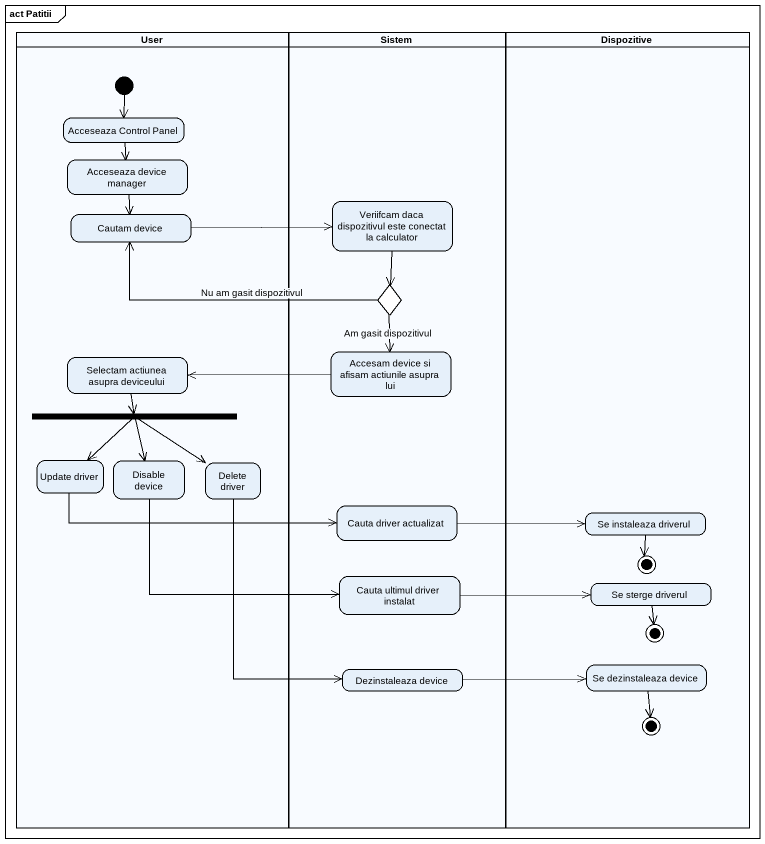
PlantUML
@startuml
mainframe act Patitii
hide empty description
state User <<partition>> {
  state "Acceseaza Control Panel" as Acceseaza_Control_Panel
  state "Acceseaza device manager" as Acceseaza_device_manager
  state "Cautam device" as Cautam_device
  state "Selectam actiunea asupra deviceului" as Selectam_actiunea_asupra
  state fork1 <<fork>>
  state "Update driver" as Update_driver
  state "Disable device" as Disable_device
  state "Delete driver" as Delete_driver
  [*] --> Acceseaza_Control_Panel
}
state Sistem <<partition>> {
  state "Veriifcam daca dispozitivul este conectat la calculator" as Veriifcam_daca_dispozitivul
  state choice1 <<choice>>
  state "Accesam device si afisam actiunile asupra lui" as Accesam_device_si_afisam
  state "Cauta driver actualizat" as Cauta_driver_actualizat
  state "Cauta ultimul driver instalat" as Cauta_ultimul_driver
  state "Dezinstaleaza device" as Dezinstaleaza_device
}
state Dispozitive <<partition>> {
  state "Se instaleaza driverul" as Se_instaleaza_driverul
  state final1 <<end>>
  state "Se sterge driverul" as Se_sterge_driverul
  state final2 <<end>>
  state "Se dezinstaleaza device" as Se_dezinstaleaza_device
  state final3 <<end>>
}
Acceseaza_Control_Panel --> Acceseaza_device_manager
Acceseaza_device_manager --> Cautam_device
Veriifcam_daca_dispozitivul --> choice1
Cautam_device -right-> Veriifcam_daca_dispozitivul
choice1 -left-> Cautam_device : Nu am gasit dispozitivul
choice1 --> Accesam_device_si_afisam : Am gasit dispozitivul
Selectam_actiunea_asupra --> fork1
Accesam_device_si_afisam -left-> Selectam_actiunea_asupra
fork1 --> Update_driver
fork1 --> Disable_device
fork1 --> Delete_driver
Update_driver -right-> Cauta_driver_actualizat
Disable_device -right-> Cauta_ultimul_driver
Delete_driver --> Dezinstaleaza_device
Cauta_driver_actualizat -right-> Se_instaleaza_driverul
Se_instaleaza_driverul --> final1
Cauta_ultimul_driver -right-> Se_sterge_driverul
Se_sterge_driverul --> final2
Dezinstaleaza_device -right-> Se_dezinstaleaza_device
Se_dezinstaleaza_device --> final3
@enduml
